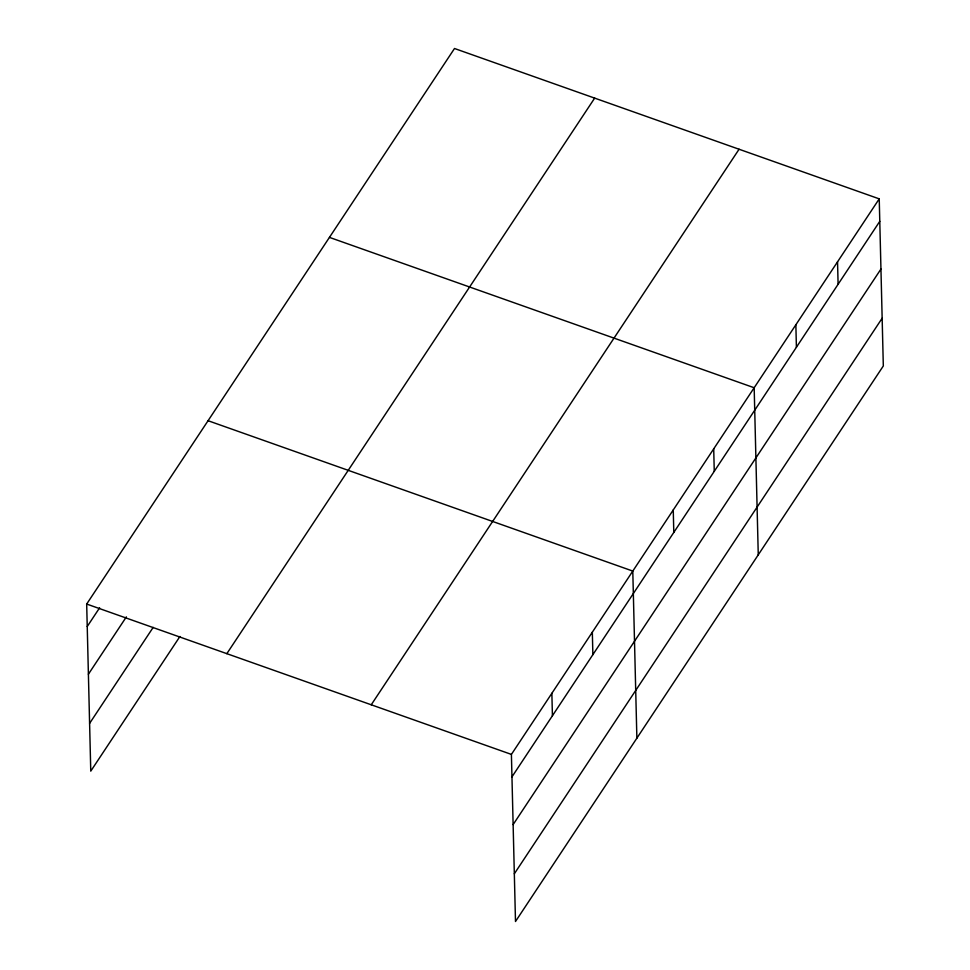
<?xml version="1.0" encoding="UTF-8"?>
<svg xmlns="http://www.w3.org/2000/svg" width="970" height="970" viewBox="0 0 970 970"><rect width="100%" height="100%" fill="white"/><g stroke="black" fill="none" stroke-linecap="round" stroke-linejoin="round"><path stroke-width="1.45" d="M179.947 636.453L90.768 771.138L86.682 604.043L454.506 48.5L879.232 198.862L883.318 365.957L515.494 921.5L511.408 754.405L879.232 198.862M87.227 626.511L99.619 607.802M88.391 674.235L126.379 616.871M89.592 723.414L153.175 627.384M226.834 653.671L594.671 98.115M371.243 704.79L739.079 149.234M511.954 776.873L879.79 221.318M513.118 824.597L880.954 269.042M514.33 873.776L882.154 318.221M329.448 237.383L754.175 387.745L758.261 554.84M208.065 420.713L632.792 571.075L636.878 738.17M86.682 604.043L511.408 754.405M837.546 261.815L838.104 284.283M795.861 324.78L796.406 347.248M713.714 448.855L714.26 471.311M673.253 509.965L673.798 532.421M592.33 632.185L592.876 654.653M551.869 693.295L552.415 715.763"/></g></svg>
